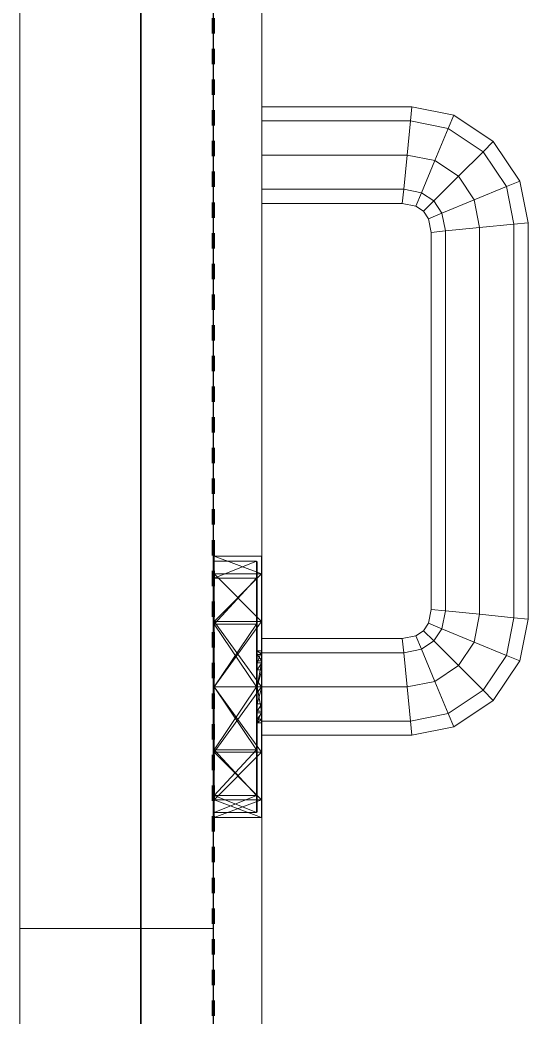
# Model space of a CAD drawing. Header units: millimetres. Extents: x -5300 to 98858, y -5196 to 93886.
# Drawn here: x 44825 to 44930, y 80933.7 to 81140 of the extents above; entities that cross this region are included whole.
import ezdxf

# ---------------------------------------------------------------- set-up
doc = ezdxf.new("R2010")
doc.units = ezdxf.units.MM
doc.linetypes.add('Штрих', pattern=[6.35, 3.175, -3.175])
doc.linetypes.add('Штрих_2_', pattern=[6.35, 3.175, -3.175])
for name, color, linetype, lineweight, true_color in [('_Разделитель помещений_', 4, 'Штрих', 70, 0x00ffff), ('Двери', 7, 'Continuous', 18, 0x7f7f7f), ('Стены', 7, 'Continuous', 18, 0x7f7f7f), ('Стены разрез', 7, 'Continuous', 50, 0x7f7f7f)]:
    doc.layers.add(name, color=color, linetype=linetype, lineweight=lineweight, true_color=true_color)

# ---------------------------------------------------------------- blocks, each defined once
blk = doc.blocks.new('СТВ_Перегородка_Кирпич 210889 - СТВ_Перегородка_Кирпич 2-248468-Подвал')
at = {"layer": 'Стены', "color": 254, "true_color": 0xd4d4d4}
blk.add_line((44850, 79310), (44850, 87500), dxfattribs=at)
blk = doc.blocks.new('СТВ_Перегородка_Кирпич 210889 - СТВ_Перегородка_Кирпич 210889-248465-Подвал')
at = {"layer": 'Стены', "color": 254, "true_color": 0xd4d4d4}
for p, q in [((44850, 80240), (44850, 81940)), ((44850, 81940), (44850, 80240)), ((44865, 81940), (44865, 80240))]:
    blk.add_line(p, q, dxfattribs=at)
at = {"layer": 'Стены разрез', "color": 254, "lineweight": 25, "true_color": 0xd4d4d4}
for p, q in [((44850, 79190), (44850, 87350)), ((44850, 84235), (44850, 79175)), ((44865, 79175), (44865, 84235))]:
    blk.add_line(p, q, dxfattribs=at)
blk.add_blockref('СТВ_Перегородка_Кирпич 210889 - СТВ_Перегородка_Кирпич 2-248468-Подвал', (0, 0))
blk = doc.blocks.new('Дп-10 211017 - Дп-10-248540-Подвал')
at = {"layer": 'Двери', "color": 254, "true_color": 0xd4d4d4}
for p, q in [((44865, 81950), (44865, 80230)), ((44865, 80230), (44865, 81950)), ((44875, 80230), (44875, 81950)), ((44875, 81950), (44875, 80230)), ((44865, 80240), (44865, 81940)), ((44865, 80240), (44865, 81940)), ((44825, 80328), (44825, 81852)), ((44825, 81852), (44825, 80328)), ((44825, 80952), (44825, 81852)), ((44825, 81852), (44825, 80952)), ((44825, 80952), (44825, 81852)), ((44825, 81852), (44825, 80952)), ((44865, 81852), (44865, 80328)), ((44865, 81852), (44865, 80328)), ((44865, 81852), (44865, 80952)), ((44865, 81852), (44865, 80952)), ((44865, 80952), (44865, 81852)), ((44865, 80952), (44865, 81852)), ((44865, 81850), (44865, 80330)), ((44865, 80330), (44865, 81850)), ((44875, 81850), (44875, 80330)), ((44875, 80330), (44875, 81850)), ((44825, 80340), (44825, 81840)), ((44825, 81840), (44825, 80340)), ((44875, 81119.07), (44875, 81122)), ((44875, 81122), (44905.98, 81122)), ((44875, 81122), (44875, 81119.07)), ((44875, 81119.07), (44875, 81122)), ((44905.98, 81122), (44875, 81122)), ((44875, 81122), (44875, 81119.07)), ((44905.7, 81119.07), (44905.98, 81122)), ((44905.98, 81122), (44905.7, 81119.07)), ((44905.98, 81122), (44905.7, 81119.07)), ((44905.7, 81119.07), (44905.98, 81122)), ((44905.98, 81122), (44914.64, 81120.28)), ((44914.64, 81120.28), (44905.98, 81122)), ((44905.7, 81119.07), (44875, 81119.07)), ((44875, 81112), (44875, 81119.07)), ((44875, 81119.07), (44905.7, 81119.07)), ((44875, 81119.07), (44875, 81112)), ((44875, 81112), (44875, 81119.07)), ((44875, 81119.07), (44905.7, 81119.07)), ((44905.7, 81119.07), (44875, 81119.07)), ((44875, 81119.07), (44875, 81112)), ((44905, 81112), (44905.7, 81119.07)), ((44905.7, 81119.07), (44905, 81112)), ((44905.7, 81119.07), (44905, 81112)), ((44905, 81112), (44905.7, 81119.07)), ((44913.5, 81117.52), (44905.7, 81119.07)), ((44905.7, 81119.07), (44913.5, 81117.52)), ((44905.7, 81119.07), (44913.5, 81117.52)), ((44913.5, 81117.52), (44905.7, 81119.07)), ((44913.5, 81117.52), (44914.64, 81120.28)), ((44914.64, 81120.28), (44913.5, 81117.52)), ((44914.64, 81120.28), (44913.5, 81117.52)), ((44913.5, 81117.52), (44914.64, 81120.28)), ((44914.64, 81120.28), (44922.82, 81114.82)), ((44922.82, 81114.82), (44914.64, 81120.28)), ((44910.74, 81110.86), (44913.5, 81117.52)), ((44913.5, 81117.52), (44910.74, 81110.86)), ((44913.5, 81117.52), (44910.74, 81110.86)), ((44910.74, 81110.86), (44913.5, 81117.52)), ((44920.7, 81112.7), (44913.5, 81117.52)), ((44913.5, 81117.52), (44920.7, 81112.7)), ((44913.5, 81117.52), (44920.7, 81112.7)), ((44920.7, 81112.7), (44913.5, 81117.52)), ((44920.7, 81112.7), (44922.82, 81114.82)), ((44922.82, 81114.82), (44920.7, 81112.7)), ((44922.82, 81114.82), (44920.7, 81112.7)), ((44920.7, 81112.7), (44922.82, 81114.82)), ((44922.82, 81114.82), (44928.28, 81106.64)), ((44928.28, 81106.64), (44922.82, 81114.82)), ((44915.61, 81107.61), (44920.7, 81112.7)), ((44920.7, 81112.7), (44915.61, 81107.61)), ((44920.7, 81112.7), (44915.61, 81107.61)), ((44915.61, 81107.61), (44920.7, 81112.7)), ((44925.52, 81105.5), (44920.7, 81112.7)), ((44920.7, 81112.7), (44925.52, 81105.5)), ((44920.7, 81112.7), (44925.52, 81105.5)), ((44925.52, 81105.5), (44920.7, 81112.7)), ((44905, 81112), (44875, 81112)), ((44875, 81112), (44875, 81104.93)), ((44875, 81104.93), (44875, 81112)), ((44875, 81104.93), (44875, 81112)), ((44875, 81112), (44905, 81112)), ((44905, 81112), (44875, 81112)), ((44875, 81112), (44875, 81104.93)), ((44875, 81112), (44905, 81112)), ((44904.3, 81104.93), (44905, 81112)), ((44905, 81112), (44904.3, 81104.93)), ((44904.3, 81104.93), (44905, 81112)), ((44905, 81112), (44904.3, 81104.93)), ((44910.74, 81110.86), (44905, 81112)), ((44905, 81112), (44910.74, 81110.86)), ((44905, 81112), (44910.74, 81110.86)), ((44910.74, 81110.86), (44905, 81112)), ((44907.98, 81104.2), (44910.74, 81110.86)), ((44910.74, 81110.86), (44907.98, 81104.2)), ((44910.74, 81110.86), (44907.98, 81104.2)), ((44907.98, 81104.2), (44910.74, 81110.86)), ((44915.61, 81107.61), (44910.74, 81110.86)), ((44910.74, 81110.86), (44915.61, 81107.61)), ((44910.74, 81110.86), (44915.61, 81107.61)), ((44915.61, 81107.61), (44910.74, 81110.86)), ((44910.51, 81102.51), (44915.61, 81107.61)), ((44915.61, 81107.61), (44910.51, 81102.51)), ((44915.61, 81107.61), (44910.51, 81102.51)), ((44910.51, 81102.51), (44915.61, 81107.61)), ((44918.86, 81102.74), (44915.61, 81107.61)), ((44915.61, 81107.61), (44918.86, 81102.74)), ((44915.61, 81107.61), (44918.86, 81102.74)), ((44918.86, 81102.74), (44915.61, 81107.61)), ((44925.52, 81105.5), (44928.28, 81106.64)), ((44928.28, 81106.64), (44925.52, 81105.5)), ((44928.28, 81106.64), (44925.52, 81105.5)), ((44925.52, 81105.5), (44928.28, 81106.64)), ((44928.28, 81106.64), (44930, 81097.98)), ((44930, 81097.98), (44928.28, 81106.64)), ((44875, 81104.93), (44875, 81102)), ((44875, 81102), (44875, 81104.93)), ((44904.3, 81104.93), (44875, 81104.93)), ((44875, 81102), (44875, 81104.93)), ((44875, 81104.93), (44904.3, 81104.93)), ((44904.3, 81104.93), (44875, 81104.93)), ((44875, 81104.93), (44875, 81102)), ((44875, 81104.93), (44904.3, 81104.93)), ((44904.02, 81102), (44904.3, 81104.93)), ((44904.3, 81104.93), (44904.02, 81102)), ((44904.02, 81102), (44904.3, 81104.93)), ((44904.3, 81104.93), (44904.02, 81102)), ((44907.98, 81104.2), (44904.3, 81104.93)), ((44904.3, 81104.93), (44907.98, 81104.2)), ((44904.3, 81104.93), (44907.98, 81104.2)), ((44907.98, 81104.2), (44904.3, 81104.93)), ((44906.84, 81101.44), (44907.98, 81104.2)), ((44907.98, 81104.2), (44906.84, 81101.44)), ((44907.98, 81104.2), (44906.84, 81101.44)), ((44906.84, 81101.44), (44907.98, 81104.2)), ((44910.51, 81102.51), (44907.98, 81104.2)), ((44907.98, 81104.2), (44910.51, 81102.51)), ((44907.98, 81104.2), (44910.51, 81102.51)), ((44910.51, 81102.51), (44907.98, 81104.2)), ((44918.86, 81102.74), (44925.52, 81105.5)), ((44925.52, 81105.5), (44918.86, 81102.74)), ((44925.52, 81105.5), (44918.86, 81102.74)), ((44918.86, 81102.74), (44925.52, 81105.5)), ((44927.07, 81097.7), (44925.52, 81105.5)), ((44925.52, 81105.5), (44927.07, 81097.7)), ((44925.52, 81105.5), (44927.07, 81097.7)), ((44927.07, 81097.7), (44925.52, 81105.5)), ((44904.02, 81102), (44875, 81102)), ((44875, 81102), (44904.02, 81102)), ((44906.84, 81101.44), (44904.02, 81102)), ((44904.02, 81102), (44906.84, 81101.44)), ((44908.4, 81100.4), (44910.51, 81102.51)), ((44910.51, 81102.51), (44908.4, 81100.4)), ((44910.51, 81102.51), (44908.4, 81100.4)), ((44908.4, 81100.4), (44910.51, 81102.51)), ((44912.2, 81099.98), (44910.51, 81102.51)), ((44910.51, 81102.51), (44912.2, 81099.98)), ((44910.51, 81102.51), (44912.2, 81099.98)), ((44912.2, 81099.98), (44910.51, 81102.51)), ((44912.2, 81099.98), (44918.86, 81102.74)), ((44918.86, 81102.74), (44912.2, 81099.98)), ((44918.86, 81102.74), (44912.2, 81099.98)), ((44912.2, 81099.98), (44918.86, 81102.74)), ((44920, 81097), (44918.86, 81102.74)), ((44918.86, 81102.74), (44920, 81097)), ((44918.86, 81102.74), (44920, 81097)), ((44920, 81097), (44918.86, 81102.74)), ((44908.4, 81100.4), (44906.84, 81101.44)), ((44906.84, 81101.44), (44908.4, 81100.4)), ((44909.44, 81098.84), (44908.4, 81100.4)), ((44908.4, 81100.4), (44909.44, 81098.84)), ((44909.44, 81098.84), (44912.2, 81099.98)), ((44912.2, 81099.98), (44909.44, 81098.84)), ((44912.2, 81099.98), (44909.44, 81098.84)), ((44909.44, 81098.84), (44912.2, 81099.98)), ((44912.93, 81096.3), (44912.2, 81099.98)), ((44912.2, 81099.98), (44912.93, 81096.3)), ((44912.2, 81099.98), (44912.93, 81096.3)), ((44912.93, 81096.3), (44912.2, 81099.98)), ((44910, 81096.02), (44909.44, 81098.84)), ((44909.44, 81098.84), (44910, 81096.02)), ((44920, 81097), (44927.07, 81097.7)), ((44927.07, 81097.7), (44920, 81097)), ((44927.07, 81097.7), (44920, 81097)), ((44920, 81097), (44927.07, 81097.7)), ((44927.07, 81097.7), (44930, 81097.98)), ((44930, 81097.98), (44927.07, 81097.7)), ((44930, 81097.98), (44927.07, 81097.7)), ((44927.07, 81097.7), (44930, 81097.98)), ((44927.07, 81016.3), (44927.07, 81097.7)), ((44927.07, 81097.7), (44927.07, 81016.3)), ((44927.07, 81097.7), (44927.07, 81016.3)), ((44927.07, 81016.3), (44927.07, 81097.7)), ((44930, 81097.98), (44930, 81016.02)), ((44930, 81016.02), (44930, 81097.98)), ((44910, 81096.02), (44912.93, 81096.3)), ((44912.93, 81096.3), (44910, 81096.02)), ((44912.93, 81096.3), (44910, 81096.02)), ((44910, 81096.02), (44912.93, 81096.3)), ((44910, 81017.98), (44910, 81096.02)), ((44910, 81096.02), (44910, 81017.98)), ((44912.93, 81096.3), (44920, 81097)), ((44920, 81097), (44912.93, 81096.3)), ((44920, 81097), (44912.93, 81096.3)), ((44912.93, 81096.3), (44920, 81097)), ((44912.93, 81017.7), (44912.93, 81096.3)), ((44912.93, 81096.3), (44912.93, 81017.7)), ((44912.93, 81096.3), (44912.93, 81017.7)), ((44912.93, 81017.7), (44912.93, 81096.3)), ((44920, 81017), (44920, 81097)), ((44920, 81097), (44920, 81017)), ((44920, 81097), (44920, 81017)), ((44920, 81017), (44920, 81097)), ((44825, 81025.38), (44825, 81029)), ((44825, 81029), (44825, 81025.38)), ((44825, 81029), (44825, 81015.5)), ((44825, 81025.3), (44825, 81028.9)), ((44825, 81028.9), (44825, 81025.3)), ((44825, 81024.61), (44825, 81028.9)), ((44825, 81028.1), (44825, 81028.9)), ((44825, 81028.9), (44825, 81024.61)), ((44825, 81024.61), (44825, 81028.1)), ((44825, 81028.1), (44825, 81024.61)), ((44865, 81025.38), (44865, 81029)), ((44865, 81029), (44865, 81025.38)), ((44865, 81015.5), (44865, 81029)), ((44865, 81025.3), (44865, 81028.9)), ((44865, 81028.9), (44865, 81025.3)), ((44865, 81024.61), (44865, 81028.9)), ((44865, 81028.1), (44865, 81028.9)), ((44865, 81028.9), (44865, 81024.61)), ((44865, 81024.61), (44865, 81028.1)), ((44865, 81028.1), (44865, 81024.61)), ((44865.1, 81025.38), (44865.1, 81029)), ((44865.1, 81025.38), (44865.1, 81029)), ((44865.1, 81029), (44874.9, 81029)), ((44874.9, 81025.38), (44865.1, 81029)), ((44874.9, 81025.38), (44865.1, 81029)), ((44865.1, 81025.38), (44865.1, 81029)), ((44865.1, 81029), (44865.1, 81025.38)), ((44874.9, 81029), (44865.1, 81029)), ((44874.9, 81025.38), (44865.1, 81029)), ((44865.1, 81029), (44874.9, 81025.38)), ((44865.1, 81024.51), (44865.1, 81028)), ((44865.1, 81028), (44865.1, 81024.51)), ((44873.9, 81028), (44865.1, 81028)), ((44865.1, 81024.51), (44873.9, 81028)), ((44873.9, 81028), (44865.1, 81024.51)), ((44873.9, 81024.51), (44873.9, 81028)), ((44873.9, 81028), (44873.9, 81024.51)), ((44874, 81024.43), (44874, 81027.9)), ((44874, 81027.9), (44874, 81024.43)), ((44874, 81007), (44874, 81027.9)), ((44874, 81007), (44874, 81027.9)), ((44874, 81027.9), (44874, 81007)), ((44874.9, 81025.38), (44874.9, 81029)), ((44874.9, 81025.38), (44874.9, 81029)), ((44874.9, 81025.38), (44874.9, 81029)), ((44874.9, 81029), (44874.9, 81025.38)), ((44875, 81025.38), (44875, 81029)), ((44875, 81029), (44875, 81025.38)), ((44875, 81029), (44875, 81015.5)), ((44875, 81025.3), (44875, 81028.9)), ((44875, 81025.3), (44875, 81028.9)), ((44875, 81007), (44875, 81028.9)), ((44875, 81007), (44875, 81028.9)), ((44875, 81007), (44875, 81028.9)), ((44825, 81015.5), (44825, 81025.38)), ((44825, 81025.38), (44825, 81015.5)), ((44825, 81025.38), (44825, 81015.5)), ((44825, 81025.3), (44825, 81015.45)), ((44825, 81025.3), (44825, 81015.45)), ((44825, 81024.61), (44825, 81025.3)), ((44825, 81025.3), (44825, 81015.05)), ((44825, 81024.61), (44825, 81025.3)), ((44825, 81025.3), (44825, 81015.05)), ((44825, 81024.61), (44825, 81015.05)), ((44825, 81024.61), (44825, 81015.05)), ((44865, 81015.5), (44865, 81025.38)), ((44865, 81025.38), (44865, 81015.5)), ((44865, 81015.5), (44865, 81025.38)), ((44865, 81015.45), (44865, 81025.3)), ((44865, 81025.3), (44865, 81015.45)), ((44865, 81024.61), (44865, 81025.3)), ((44865, 81015.05), (44865, 81025.3)), ((44865, 81024.61), (44865, 81025.3)), ((44865, 81025.3), (44865, 81015.05)), ((44865, 81024.61), (44865, 81015.05)), ((44865, 81024.61), (44865, 81015.05)), ((44865.1, 81025.38), (44865.1, 81015.5)), ((44865.1, 81015.5), (44865.1, 81025.38)), ((44865.1, 81025.38), (44874.9, 81025.38)), ((44865.1, 81015.5), (44874.9, 81025.38)), ((44874.9, 81015.5), (44865.1, 81025.38)), ((44865.1, 81025.38), (44874.9, 81025.38)), ((44865.1, 81015.5), (44865.1, 81025.38)), ((44865.1, 81015.5), (44865.1, 81025.38)), ((44874.9, 81015.5), (44865.1, 81025.38)), ((44874.9, 81015.5), (44865.1, 81025.38)), ((44874.9, 81025.38), (44865.1, 81025.38)), ((44874.9, 81025.38), (44865.1, 81025.38)), ((44865.1, 81015), (44865.1, 81024.51)), ((44865.1, 81024.51), (44865.1, 81015)), ((44873.9, 81024.51), (44865.1, 81015)), ((44873.9, 81024.51), (44865.1, 81024.51)), ((44873.9, 81024.51), (44865.1, 81024.51)), ((44873.9, 81024.51), (44865.1, 81015)), ((44873.9, 81024.51), (44873.9, 81015)), ((44873.9, 81024.51), (44873.9, 81015)), ((44874, 81014.95), (44874, 81024.43)), ((44874, 81024.43), (44874, 81014.95)), ((44874, 81009.46), (44874, 81024.43)), ((44874, 81008.72), (44874, 81024.43)), ((44874, 81024.43), (44874, 81007)), ((44874, 81007), (44874, 81024.43)), ((44874, 81007), (44874, 81024.43)), ((44874.9, 81015.5), (44874.9, 81025.38)), ((44874.9, 81015.5), (44874.9, 81025.38)), ((44874.9, 81015.5), (44874.9, 81025.38)), ((44874.9, 81015.5), (44874.9, 81025.38)), ((44875, 81015.5), (44875, 81025.38)), ((44875, 81025.38), (44875, 81015.5)), ((44875, 81025.38), (44875, 81015.5)), ((44875, 81025.3), (44875, 81015.45)), ((44875, 81015.45), (44875, 81025.3)), ((44875, 81009.46), (44875, 81025.3)), ((44875, 81008.72), (44875, 81025.3)), ((44875, 81007), (44875, 81025.3)), ((44875, 81007), (44875, 81025.3)), ((44875, 81007), (44875, 81025.3)), ((44909.44, 81015.16), (44910, 81017.98)), ((44910, 81017.98), (44909.44, 81015.16)), ((44910, 81017.98), (44912.93, 81017.7)), ((44912.93, 81017.7), (44910, 81017.98)), ((44912.93, 81017.7), (44910, 81017.98)), ((44910, 81017.98), (44912.93, 81017.7)), ((44912.2, 81014.02), (44912.93, 81017.7)), ((44912.93, 81017.7), (44912.2, 81014.02)), ((44912.93, 81017.7), (44912.2, 81014.02)), ((44912.2, 81014.02), (44912.93, 81017.7)), ((44912.93, 81017.7), (44920, 81017)), ((44920, 81017), (44912.93, 81017.7)), ((44920, 81017), (44912.93, 81017.7)), ((44912.93, 81017.7), (44920, 81017)), ((44825, 81002), (44825, 81015.5)), ((44825, 81002), (44825, 81015.5)), ((44825, 80988.5), (44825, 81015.5)), ((44825, 80988.5), (44825, 81015.5)), ((44825, 80988.5), (44825, 81015.5)), ((44825, 81015.5), (44825, 81015.5)), ((44825, 81015.45), (44825, 81002)), ((44825, 81015.45), (44825, 81002)), ((44825, 81015.45), (44825, 81015.05)), ((44825, 81015.05), (44825, 81015.45)), ((44865, 81002), (44865, 81015.5)), ((44865, 81015.5), (44865, 81002)), ((44865, 81015.5), (44865, 81015.5)), ((44865, 81015.5), (44865, 80988.5)), ((44865, 81015.5), (44865, 80988.5)), ((44865, 81015.5), (44865, 80988.5)), ((44865, 81015.45), (44865, 81002)), ((44865, 81015.45), (44865, 81002)), ((44865, 81015.05), (44865, 81015.45)), ((44865, 81015.05), (44865, 81015.45)), ((44865.1, 81015.5), (44865.1, 81002)), ((44865.1, 81002), (44865.1, 81015.5)), ((44865.1, 81015.5), (44874.9, 81015.5)), ((44874.9, 81015.5), (44865.1, 81002)), ((44865.1, 81015.5), (44874.9, 81015.5)), ((44865.1, 81015.5), (44874.9, 81002)), ((44865.1, 81002), (44865.1, 81015.5)), ((44865.1, 81002), (44865.1, 81015.5)), ((44874.9, 81002), (44865.1, 81015.5)), ((44874.9, 81015.5), (44865.1, 81015.5)), ((44874.9, 81002), (44865.1, 81015.5)), ((44874.9, 81015.5), (44865.1, 81015.5)), ((44874.9, 81015.5), (44874.9, 81002)), ((44874.9, 81015.5), (44874.9, 81002)), ((44874.9, 81002), (44874.9, 81015.5)), ((44874.9, 81002), (44874.9, 81015.5)), ((44875, 81002), (44875, 81015.5)), ((44875, 81002), (44875, 81015.5)), ((44875, 80988.5), (44875, 81015.5)), ((44875, 80988.5), (44875, 81015.5)), ((44875, 80988.5), (44875, 81015.5)), ((44875, 81015.5), (44875, 81015.5)), ((44875, 81015.45), (44875, 81002)), ((44875, 81002), (44875, 81015.45)), ((44875, 81008.72), (44875, 81015.45)), ((44875, 81007.37), (44875, 81015.45)), ((44875, 81007), (44875, 81015.45)), ((44875, 81007), (44875, 81015.45)), ((44875, 81005.54), (44875, 81015.45)), ((44908.4, 81013.6), (44909.44, 81015.16)), ((44909.44, 81015.16), (44908.4, 81013.6)), ((44909.44, 81015.16), (44912.2, 81014.02)), ((44912.2, 81014.02), (44909.44, 81015.16)), ((44912.2, 81014.02), (44909.44, 81015.16)), ((44909.44, 81015.16), (44912.2, 81014.02)), ((44918.86, 81011.26), (44920, 81017)), ((44920, 81017), (44918.86, 81011.26)), ((44920, 81017), (44918.86, 81011.26)), ((44918.86, 81011.26), (44920, 81017)), ((44920, 81017), (44927.07, 81016.3)), ((44927.07, 81016.3), (44920, 81017)), ((44927.07, 81016.3), (44920, 81017)), ((44920, 81017), (44927.07, 81016.3)), ((44925.52, 81008.5), (44927.07, 81016.3)), ((44927.07, 81016.3), (44925.52, 81008.5)), ((44927.07, 81016.3), (44925.52, 81008.5)), ((44925.52, 81008.5), (44927.07, 81016.3)), ((44927.07, 81016.3), (44930, 81016.02)), ((44930, 81016.02), (44927.07, 81016.3)), ((44930, 81016.02), (44927.07, 81016.3)), ((44927.07, 81016.3), (44930, 81016.02)), ((44930, 81016.02), (44928.28, 81007.36)), ((44928.28, 81007.36), (44930, 81016.02)), ((44825, 81015.05), (44825, 81002)), ((44825, 81015.05), (44825, 81002)), ((44825, 81015.05), (44825, 81002)), ((44825, 81015.05), (44825, 81002)), ((44865, 81015.05), (44865, 81002)), ((44865, 81015.05), (44865, 81002)), ((44865, 81015.05), (44865, 81002)), ((44865, 81015.05), (44865, 81002)), ((44865.1, 81015), (44865.1, 81002)), ((44865.1, 81015), (44865.1, 81002)), ((44873.9, 81015), (44865.1, 81015)), ((44865.1, 81015), (44873.9, 81002)), ((44873.9, 81015), (44865.1, 81015)), ((44873.9, 81015), (44865.1, 81002)), ((44873.9, 81015), (44873.9, 81002)), ((44873.9, 81015), (44873.9, 81002)), ((44874, 81014.95), (44874, 81002)), ((44874, 81014.95), (44874, 81002)), ((44874, 81008.72), (44874, 81014.95)), ((44874, 81014.95), (44874, 81007.37)), ((44874, 81007), (44874, 81014.95)), ((44874, 81007), (44874, 81014.95)), ((44874, 81014.95), (44874, 81005.54)), ((44906.84, 81012.56), (44908.4, 81013.6)), ((44908.4, 81013.6), (44906.84, 81012.56)), ((44908.4, 81013.6), (44910.51, 81011.49)), ((44910.51, 81011.49), (44908.4, 81013.6)), ((44910.51, 81011.49), (44908.4, 81013.6)), ((44908.4, 81013.6), (44910.51, 81011.49)), ((44910.51, 81011.49), (44912.2, 81014.02)), ((44912.2, 81014.02), (44910.51, 81011.49)), ((44912.2, 81014.02), (44910.51, 81011.49)), ((44910.51, 81011.49), (44912.2, 81014.02)), ((44912.2, 81014.02), (44918.86, 81011.26)), ((44918.86, 81011.26), (44912.2, 81014.02)), ((44918.86, 81011.26), (44912.2, 81014.02)), ((44912.2, 81014.02), (44918.86, 81011.26)), ((44875, 81009.07), (44875, 81012)), ((44875, 81012), (44904.02, 81012)), ((44875, 81012), (44875, 81009.07)), ((44904.02, 81012), (44875, 81012)), ((44904.02, 81012), (44906.84, 81012.56)), ((44906.84, 81012.56), (44904.02, 81012)), ((44904.02, 81012), (44904.3, 81009.07)), ((44904.3, 81009.07), (44904.02, 81012)), ((44904.3, 81009.07), (44904.02, 81012)), ((44904.02, 81012), (44904.3, 81009.07)), ((44906.84, 81012.56), (44907.98, 81009.8)), ((44907.98, 81009.8), (44906.84, 81012.56)), ((44907.98, 81009.8), (44906.84, 81012.56)), ((44906.84, 81012.56), (44907.98, 81009.8)), ((44907.98, 81009.8), (44910.51, 81011.49)), ((44910.51, 81011.49), (44907.98, 81009.8)), ((44910.51, 81011.49), (44907.98, 81009.8)), ((44907.98, 81009.8), (44910.51, 81011.49)), ((44910.51, 81011.49), (44915.61, 81006.39)), ((44915.61, 81006.39), (44910.51, 81011.49)), ((44915.61, 81006.39), (44910.51, 81011.49)), ((44910.51, 81011.49), (44915.61, 81006.39)), ((44915.61, 81006.39), (44918.86, 81011.26)), ((44918.86, 81011.26), (44915.61, 81006.39)), ((44918.86, 81011.26), (44915.61, 81006.39)), ((44915.61, 81006.39), (44918.86, 81011.26)), ((44918.86, 81011.26), (44925.52, 81008.5)), ((44925.52, 81008.5), (44918.86, 81011.26)), ((44925.52, 81008.5), (44918.86, 81011.26)), ((44918.86, 81011.26), (44925.52, 81008.5)), ((44874, 81009.46), (44874, 81008.72)), ((44874, 81009.46), (44874, 81007)), ((44874, 81009.46), (44875, 81009.46)), ((44874, 81009.46), (44874, 81007)), ((44874, 81009.46), (44875, 81008.72)), ((44874, 81007), (44875, 81009.46)), ((44875, 81009.46), (44875, 81008.72)), ((44875, 81009.46), (44875, 81007)), ((44875, 81009.46), (44875, 81007)), ((44875, 81002), (44875, 81009.07)), ((44875, 81009.07), (44904.3, 81009.07)), ((44904.3, 81009.07), (44875, 81009.07)), ((44875, 81009.07), (44875, 81002)), ((44904.3, 81009.07), (44875, 81009.07)), ((44875, 81009.07), (44904.3, 81009.07)), ((44904.3, 81009.07), (44907.98, 81009.8)), ((44907.98, 81009.8), (44904.3, 81009.07)), ((44907.98, 81009.8), (44904.3, 81009.07)), ((44904.3, 81009.07), (44907.98, 81009.8)), ((44904.3, 81009.07), (44905, 81002)), ((44905, 81002), (44904.3, 81009.07)), ((44905, 81002), (44904.3, 81009.07)), ((44904.3, 81009.07), (44905, 81002)), ((44907.98, 81009.8), (44910.74, 81003.14)), ((44910.74, 81003.14), (44907.98, 81009.8)), ((44910.74, 81003.14), (44907.98, 81009.8)), ((44907.98, 81009.8), (44910.74, 81003.14)), ((44874, 81008.72), (44874, 81007.37)), ((44874, 81008.72), (44875, 81008.72)), ((44874, 81008.72), (44875, 81007.37)), ((44874, 81007.37), (44874, 81002)), ((44875, 81007.37), (44874, 81007.37)), ((44875, 81007.37), (44874, 81002)), ((44874, 81007.37), (44874, 81002)), ((44874, 81007), (44875, 81007)), ((44874, 81007), (44875, 81007)), ((44874, 81007), (44874, 81005.54)), ((44874, 81007), (44874, 81007)), ((44874, 81007), (44874, 81007)), ((44874, 81007), (44875, 81007)), ((44874, 81007), (44875, 81007)), ((44874, 81007), (44875, 81007)), ((44874, 81007), (44874, 81007)), ((44874, 81007), (44875, 81007)), ((44874, 81007), (44875, 81007)), ((44874, 81007), (44874, 81007)), ((44874, 81007), (44875, 81007)), ((44874, 81007), (44875, 81007)), ((44874, 81007), (44874, 81007)), ((44874, 81007), (44875, 81007)), ((44874, 81007), (44875, 81007)), ((44875, 81007), (44874, 81005.54)), ((44875, 81008.72), (44875, 81007.37)), ((44875, 81007.37), (44875, 81002)), ((44875, 81007.37), (44875, 81002)), ((44875, 81007), (44875, 81005.54)), ((44875, 81007), (44875, 81007)), ((44875, 81007), (44875, 81007)), ((44875, 81007), (44875, 81007)), ((44875, 81007), (44875, 81007)), ((44875, 81007), (44875, 81007)), ((44920.7, 81001.3), (44925.52, 81008.5)), ((44925.52, 81008.5), (44920.7, 81001.3)), ((44925.52, 81008.5), (44920.7, 81001.3)), ((44920.7, 81001.3), (44925.52, 81008.5)), ((44928.28, 81007.36), (44922.82, 80999.18)), ((44922.82, 80999.18), (44928.28, 81007.36)), ((44925.52, 81008.5), (44928.28, 81007.36)), ((44928.28, 81007.36), (44925.52, 81008.5)), ((44928.28, 81007.36), (44925.52, 81008.5)), ((44925.52, 81008.5), (44928.28, 81007.36)), ((44874, 81002), (44874, 81005.54)), ((44874, 81002), (44874, 81005.54)), ((44874, 81002), (44875, 81005.54)), ((44874, 81005.54), (44875, 81005.54)), ((44875, 81005.54), (44875, 81002)), ((44875, 81005.54), (44875, 81002)), ((44910.74, 81003.14), (44915.61, 81006.39)), ((44915.61, 81006.39), (44910.74, 81003.14)), ((44915.61, 81006.39), (44910.74, 81003.14)), ((44910.74, 81003.14), (44915.61, 81006.39)), ((44915.61, 81006.39), (44920.7, 81001.3)), ((44920.7, 81001.3), (44915.61, 81006.39)), ((44920.7, 81001.3), (44915.61, 81006.39)), ((44915.61, 81006.39), (44920.7, 81001.3)), ((44905, 81002), (44910.74, 81003.14)), ((44910.74, 81003.14), (44905, 81002)), ((44910.74, 81003.14), (44905, 81002)), ((44905, 81002), (44910.74, 81003.14)), ((44910.74, 81003.14), (44913.5, 80996.48)), ((44913.5, 80996.48), (44910.74, 81003.14)), ((44913.5, 80996.48), (44910.74, 81003.14)), ((44910.74, 81003.14), (44913.5, 80996.48)), ((44825, 81002), (44825, 80988.55)), ((44825, 81002), (44825, 80988.95)), ((44825, 81002), (44825, 80988.95)), ((44825, 81002), (44825, 80988.55)), ((44825, 81002), (44825, 81002)), ((44825, 81002), (44825, 80988.95)), ((44825, 81002), (44825, 81002)), ((44825, 81002), (44825, 80988.95)), ((44825, 81002), (44825, 80988.5)), ((44825, 80988.5), (44825, 81002)), ((44865, 81002), (44865, 80988.95)), ((44865, 81002), (44865, 80988.55)), ((44865, 81002), (44865, 80988.95)), ((44865, 81002), (44865, 80988.55)), ((44865, 81002), (44865, 81002)), ((44865, 81002), (44865, 80988.95)), ((44865, 81002), (44865, 81002)), ((44865, 81002), (44865, 80988.95)), ((44865, 81002), (44865, 80988.5)), ((44865, 81002), (44865, 80988.5)), ((44865.1, 81002), (44865.1, 80989)), ((44865.1, 81002), (44865.1, 80988.5)), ((44865.1, 81002), (44865.1, 80989)), ((44865.1, 81002), (44865.1, 80988.5)), ((44873.9, 81002), (44865.1, 81002)), ((44865.1, 81002), (44873.9, 80989)), ((44865.1, 81002), (44874.9, 81002)), ((44874.9, 81002), (44865.1, 80988.5)), ((44873.9, 81002), (44865.1, 81002)), ((44873.9, 81002), (44865.1, 80989)), ((44865.1, 81002), (44874.9, 81002)), ((44865.1, 81002), (44874.9, 80988.5)), ((44865.1, 81002), (44865.1, 80988.5)), ((44865.1, 80988.5), (44865.1, 81002)), ((44874.9, 81002), (44865.1, 81002)), ((44874.9, 81002), (44865.1, 80988.5)), ((44874.9, 80988.5), (44865.1, 81002)), ((44874.9, 81002), (44865.1, 81002)), ((44873.9, 81002), (44873.9, 80989)), ((44873.9, 81002), (44873.9, 80989)), ((44874, 81002), (44874, 80989.05)), ((44874, 81002), (44874, 80989.05)), ((44874, 81002), (44874, 80996.63)), ((44874, 81002), (44874, 80998.46)), ((44874, 81002), (44874, 81002)), ((44874, 81002), (44875, 81002)), ((44874, 81002), (44875, 80996.63)), ((44874, 81002), (44874, 80996.63)), ((44874, 81002), (44874, 81002)), ((44874, 81002), (44874, 80998.46)), ((44874, 81002), (44875, 81002)), ((44875, 81002), (44874, 80998.46)), ((44874.9, 81002), (44874.9, 80988.5)), ((44874.9, 81002), (44874.9, 80988.5)), ((44874.9, 80988.5), (44874.9, 81002)), ((44874.9, 80988.5), (44874.9, 81002)), ((44875, 81002), (44875, 80988.55)), ((44875, 81002), (44875, 80988.55)), ((44875, 81002), (44875, 80996.63)), ((44875, 81002), (44875, 80998.46)), ((44875, 81002), (44875, 81002)), ((44875, 81002), (44875, 80996.63)), ((44875, 81002), (44875, 81002)), ((44875, 81002), (44875, 80998.46)), ((44875, 81002), (44875, 80988.5)), ((44875, 80988.5), (44875, 81002)), ((44875, 80994.93), (44875, 81002)), ((44875, 81002), (44905, 81002)), ((44905, 81002), (44875, 81002)), ((44875, 81002), (44875, 80994.93)), ((44905, 81002), (44875, 81002)), ((44875, 81002), (44905, 81002)), ((44905, 81002), (44905.7, 80994.93)), ((44905.7, 80994.93), (44905, 81002)), ((44905.7, 80994.93), (44905, 81002)), ((44905, 81002), (44905.7, 80994.93)), ((44913.5, 80996.48), (44920.7, 81001.3)), ((44920.7, 81001.3), (44913.5, 80996.48)), ((44920.7, 81001.3), (44913.5, 80996.48)), ((44913.5, 80996.48), (44920.7, 81001.3)), ((44920.7, 81001.3), (44922.82, 80999.18)), ((44922.82, 80999.18), (44920.7, 81001.3)), ((44922.82, 80999.18), (44920.7, 81001.3)), ((44920.7, 81001.3), (44922.82, 80999.18)), ((44922.82, 80999.18), (44914.64, 80993.72)), ((44914.64, 80993.72), (44922.82, 80999.18)), ((44874, 80997), (44874, 80998.46)), ((44874, 80989.05), (44874, 80998.46)), ((44874, 80997), (44875, 80998.46)), ((44874, 80998.46), (44875, 80998.46)), ((44874, 80994.54), (44874, 80997)), ((44874, 80997), (44875, 80997)), ((44874, 80997), (44875, 80997)), ((44874, 80994.54), (44874, 80997)), ((44874, 80994.54), (44875, 80997)), ((44874, 80997), (44874, 80997)), ((44874, 80997), (44874, 80979.57)), ((44874, 80997), (44875, 80997)), ((44874, 80997), (44875, 80997)), ((44874, 80997), (44874, 80997)), ((44874, 80997), (44874, 80976.1)), ((44874, 80989.05), (44874, 80997)), ((44874, 80989.05), (44874, 80997)), ((44874, 80997), (44874, 80997)), ((44874, 80997), (44875, 80997)), ((44874, 80997), (44875, 80997)), ((44874, 80997), (44875, 80997)), ((44874, 80997), (44874, 80997)), ((44874, 80997), (44874, 80979.57)), ((44875, 80997), (44874, 80997)), ((44875, 80997), (44874, 80997)), ((44875, 80997), (44874, 80997)), ((44875, 80997), (44874, 80997)), ((44874, 80997), (44874, 80997)), ((44874, 80997), (44874, 80976.1)), ((44874, 80997), (44874, 80979.57)), ((44874, 80997), (44874, 80976.1)), ((44874, 80996.63), (44874, 80995.28)), ((44874, 80996.63), (44874, 80989.05)), ((44874, 80996.63), (44875, 80996.63)), ((44874, 80995.28), (44875, 80996.63)), ((44875, 80998.46), (44875, 80997)), ((44875, 80988.55), (44875, 80998.46)), ((44875, 80994.54), (44875, 80997)), ((44875, 80994.54), (44875, 80997)), ((44875, 80988.55), (44875, 80997)), ((44875, 80988.55), (44875, 80997)), ((44875, 80997), (44875, 80997)), ((44875, 80997), (44875, 80997)), ((44875, 80997), (44875, 80978.7)), ((44875, 80978.7), (44875, 80997)), ((44875, 80997), (44875, 80997)), ((44875, 80997), (44875, 80997)), ((44875, 80997), (44875, 80975.1)), ((44875, 80997), (44875, 80997)), ((44875, 80997), (44875, 80975.1)), ((44875, 80997), (44875, 80978.7)), ((44875, 80997), (44875, 80975.1)), ((44875, 80996.63), (44875, 80995.28)), ((44875, 80996.63), (44875, 80988.55)), ((44874, 80995.28), (44874, 80994.54)), ((44874, 80995.28), (44874, 80989.05)), ((44874, 80995.28), (44875, 80995.28)), ((44874, 80995.28), (44874, 80979.57)), ((44875, 80995.28), (44874, 80994.54)), ((44875, 80994.54), (44874, 80994.54)), ((44874, 80994.54), (44874, 80979.57)), ((44875, 80995.28), (44875, 80994.54)), ((44875, 80988.55), (44875, 80995.28)), ((44875, 80995.28), (44875, 80978.7)), ((44875, 80992), (44875, 80994.93)), ((44875, 80994.93), (44905.7, 80994.93)), ((44905.7, 80994.93), (44875, 80994.93)), ((44875, 80994.93), (44875, 80992)), ((44905.7, 80994.93), (44875, 80994.93)), ((44875, 80994.93), (44905.7, 80994.93)), ((44875, 80994.54), (44875, 80978.7)), ((44905.7, 80994.93), (44913.5, 80996.48)), ((44913.5, 80996.48), (44905.7, 80994.93)), ((44913.5, 80996.48), (44905.7, 80994.93)), ((44905.7, 80994.93), (44913.5, 80996.48)), ((44905.7, 80994.93), (44905.98, 80992)), ((44905.98, 80992), (44905.7, 80994.93)), ((44905.98, 80992), (44905.7, 80994.93)), ((44905.7, 80994.93), (44905.98, 80992)), ((44913.5, 80996.48), (44914.64, 80993.72)), ((44914.64, 80993.72), (44913.5, 80996.48)), ((44914.64, 80993.72), (44913.5, 80996.48)), ((44913.5, 80996.48), (44914.64, 80993.72)), ((44914.64, 80993.72), (44905.98, 80992)), ((44905.98, 80992), (44914.64, 80993.72)), ((44905.98, 80992), (44875, 80992)), ((44875, 80992), (44905.98, 80992)), ((44825, 80988.95), (44825, 80979.4)), ((44825, 80988.95), (44825, 80979.4)), ((44825, 80988.55), (44825, 80988.95)), ((44825, 80988.95), (44825, 80978.7)), ((44825, 80988.95), (44825, 80988.55)), ((44825, 80988.95), (44825, 80978.7)), ((44825, 80988.55), (44825, 80978.7)), ((44825, 80988.55), (44825, 80978.7)), ((44825, 80988.5), (44825, 80978.62)), ((44825, 80978.62), (44825, 80988.5)), ((44825, 80988.5), (44825, 80975)), ((44825, 80988.5), (44825, 80978.62)), ((44825, 80988.5), (44825, 80988.5)), ((44865, 80988.95), (44865, 80979.4)), ((44865, 80988.95), (44865, 80979.4)), ((44865, 80988.95), (44865, 80988.55)), ((44865, 80988.95), (44865, 80978.7)), ((44865, 80988.95), (44865, 80988.55)), ((44865, 80988.95), (44865, 80978.7)), ((44865, 80988.55), (44865, 80978.7)), ((44865, 80988.55), (44865, 80978.7)), ((44865, 80988.5), (44865, 80978.62)), ((44865, 80978.62), (44865, 80988.5)), ((44865, 80988.5), (44865, 80988.5)), ((44865, 80978.62), (44865, 80988.5)), ((44865, 80975), (44865, 80988.5)), ((44865.1, 80989), (44865.1, 80979.49)), ((44865.1, 80989), (44865.1, 80979.49)), ((44873.9, 80989), (44865.1, 80989)), ((44865.1, 80989), (44873.9, 80979.49)), ((44873.9, 80989), (44865.1, 80989)), ((44873.9, 80989), (44865.1, 80979.49)), ((44865.1, 80988.5), (44865.1, 80978.62)), ((44865.1, 80988.5), (44865.1, 80978.62)), ((44865.1, 80988.5), (44874.9, 80988.5)), ((44874.9, 80988.5), (44865.1, 80978.62)), ((44865.1, 80988.5), (44874.9, 80988.5)), ((44865.1, 80988.5), (44874.9, 80978.62)), ((44865.1, 80988.5), (44865.1, 80978.62)), ((44865.1, 80978.62), (44865.1, 80988.5)), ((44874.9, 80988.5), (44865.1, 80988.5)), ((44874.9, 80988.5), (44865.1, 80978.62)), ((44874.9, 80978.62), (44865.1, 80988.5)), ((44874.9, 80988.5), (44865.1, 80988.5)), ((44873.9, 80989), (44873.9, 80979.49)), ((44873.9, 80989), (44873.9, 80979.49)), ((44874, 80989.05), (44874, 80979.57)), ((44874, 80989.05), (44874, 80979.57)), ((44874.9, 80988.5), (44874.9, 80978.62)), ((44874.9, 80988.5), (44874.9, 80978.62)), ((44874.9, 80988.5), (44874.9, 80978.62)), ((44874.9, 80978.62), (44874.9, 80988.5)), ((44875, 80988.55), (44875, 80978.7)), ((44875, 80988.55), (44875, 80978.7)), ((44875, 80988.5), (44875, 80978.62)), ((44875, 80978.62), (44875, 80988.5)), ((44875, 80988.5), (44875, 80975)), ((44875, 80988.5), (44875, 80978.62)), ((44875, 80988.5), (44875, 80988.5)), ((44825, 80979.4), (44825, 80975.9)), ((44825, 80975.9), (44825, 80979.4)), ((44825, 80978.7), (44825, 80979.4)), ((44825, 80979.4), (44825, 80975.1)), ((44825, 80975.1), (44825, 80979.4)), ((44825, 80979.4), (44825, 80978.7)), ((44825, 80978.7), (44825, 80975.1)), ((44825, 80975.1), (44825, 80978.7)), ((44825, 80978.62), (44825, 80975)), ((44825, 80975), (44825, 80978.62)), ((44865, 80979.4), (44865, 80975.9)), ((44865, 80975.9), (44865, 80979.4)), ((44865, 80979.4), (44865, 80978.7)), ((44865, 80979.4), (44865, 80975.1)), ((44865, 80975.1), (44865, 80979.4)), ((44865, 80979.4), (44865, 80978.7)), ((44865, 80978.7), (44865, 80975.1)), ((44865, 80975.1), (44865, 80978.7)), ((44865, 80978.62), (44865, 80975)), ((44865, 80975), (44865, 80978.62)), ((44865.1, 80979.49), (44865.1, 80976)), ((44865.1, 80976), (44865.1, 80979.49)), ((44873.9, 80979.49), (44865.1, 80979.49)), ((44865.1, 80979.49), (44873.9, 80976)), ((44865.1, 80976), (44873.9, 80979.49)), ((44873.9, 80979.49), (44865.1, 80979.49)), ((44865.1, 80978.62), (44865.1, 80975)), ((44865.1, 80978.62), (44865.1, 80975)), ((44865.1, 80978.62), (44874.9, 80978.62)), ((44874.9, 80978.62), (44865.1, 80975)), ((44865.1, 80978.62), (44874.9, 80978.62)), ((44865.1, 80978.62), (44874.9, 80975)), ((44865.1, 80978.62), (44865.1, 80975)), ((44865.1, 80975), (44865.1, 80978.62)), ((44874.9, 80978.62), (44865.1, 80978.62)), ((44874.9, 80978.62), (44865.1, 80975)), ((44874.9, 80975), (44865.1, 80978.62)), ((44874.9, 80978.62), (44865.1, 80978.62)), ((44873.9, 80979.49), (44873.9, 80976)), ((44873.9, 80976), (44873.9, 80979.49)), ((44874, 80979.57), (44874, 80976.1)), ((44874, 80976.1), (44874, 80979.57)), ((44874.9, 80978.62), (44874.9, 80975)), ((44874.9, 80978.62), (44874.9, 80975)), ((44874.9, 80978.62), (44874.9, 80975)), ((44874.9, 80975), (44874.9, 80978.62)), ((44875, 80978.7), (44875, 80975.1)), ((44875, 80978.7), (44875, 80975.1)), ((44875, 80978.62), (44875, 80975)), ((44875, 80975), (44875, 80978.62)), ((44873.9, 80976), (44865.1, 80976)), ((44825, 80975.1), (44825, 80975.9)), ((44865, 80975.9), (44865, 80975.1)), ((44865.1, 80975), (44874.9, 80975)), ((44874.9, 80975), (44865.1, 80975)), ((44865, 80952), (44825, 80952)), ((44865, 80952), (44825, 80952)), ((44825, 80952), (44825, 80952)), ((44825, 80952), (44865, 80952)), ((44825, 80952), (44825, 80952)), ((44825, 80952), (44865, 80952)), ((44825, 80328), (44825, 80952)), ((44825, 80952), (44865, 80952)), ((44825, 80328), (44825, 80952)), ((44825, 80952), (44825, 80952)), ((44825, 80952), (44825, 80328)), ((44865, 80952), (44825, 80952)), ((44825, 80952), (44825, 80952)), ((44825, 80952), (44865, 80952)), ((44865, 80952), (44825, 80952)), ((44825, 80952), (44825, 80328)), ((44865, 80952), (44865, 80952)), ((44865, 80952), (44865, 80952)), ((44865, 80952), (44865, 80328)), ((44865, 80952), (44865, 80952)), ((44865, 80328), (44865, 80952)), ((44865, 80952), (44865, 80952)), ((44865, 80952), (44865, 80328)), ((44865, 80328), (44865, 80952))]:
    blk.add_line(p, q, dxfattribs=at)
blk = doc.blocks.new('Дп-10 211017 - Дп-10 211017-248544-Подвал')
blk.add_blockref('Дп-10 211017 - Дп-10-248540-Подвал', (0, 0))

msp = doc.modelspace()

# ---------------------------------------------------------------- linework, layer by layer
at = {"layer": '_Разделитель помещений_', "color": 131, "linetype": 'Штрих_2_', "true_color": 0xaaffff}
msp.add_line((44865, 79175), (44865, 84235), dxfattribs=at)

# ---------------------------------------------------------------- block references
at = {"layer": 'Двери', "color": 254, "true_color": 0xd4d4d4}
msp.add_blockref('Дп-10 211017 - Дп-10 211017-248544-Подвал', (0, 0), dxfattribs=at)
at = {"layer": 'Стены', "color": 254, "true_color": 0xd4d4d4}
msp.add_blockref('СТВ_Перегородка_Кирпич 210889 - СТВ_Перегородка_Кирпич 210889-248465-Подвал', (0, 0), dxfattribs=at)

doc.saveas('drawing.dxf')
